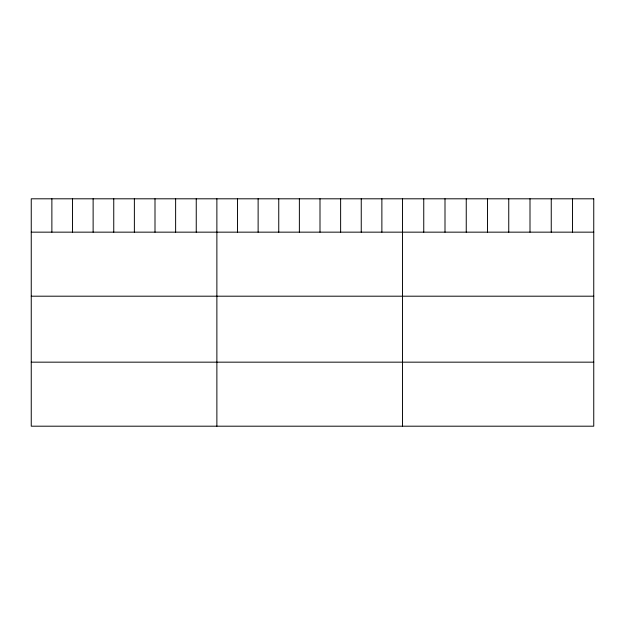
<?xml version="1.0" encoding="UTF-8"?>
<svg xmlns="http://www.w3.org/2000/svg" width="625" height="625" viewBox="0 0 625 625"><rect width="100%" height="100%" fill="white"/><g stroke="black" fill="none" stroke-linecap="round" stroke-linejoin="round"><path stroke-width="0.94" d="M31.25 232.156L593.75 232.156M31.25 296.195L593.75 296.195M31.25 362.164L593.75 362.164M572.5 198.805L572.5 232.156M551.25 198.805L551.25 232.156M530 198.805L530 232.156M508.75 198.805L508.75 232.156M487.5 198.805L487.5 232.156M466.25 198.805L466.25 232.156M445 198.805L445 232.156M423.75 198.805L423.75 232.156M402.5 198.805L402.5 426.195M381.875 198.805L381.875 232.156M361.25 198.805L361.25 232.156M340.625 198.805L340.625 232.156M320 198.805L320 232.156M299.375 198.805L299.375 232.156M278.75 198.805L278.75 232.156M258.125 198.805L258.125 232.156M237.5 198.805L237.5 232.156M216.875 198.805L216.875 426.195M196.25 198.805L196.25 232.156M175.625 198.805L175.625 232.156M155 198.805L155 232.156M134.375 198.805L134.375 232.156M113.75 198.805L113.75 232.156M93.125 198.805L93.125 232.156M72.5 198.805L72.5 232.156M51.875 198.805L51.875 232.156M593.75 198.805L31.25 198.805L31.25 426.195L593.75 426.195L593.75 198.805"/></g></svg>
